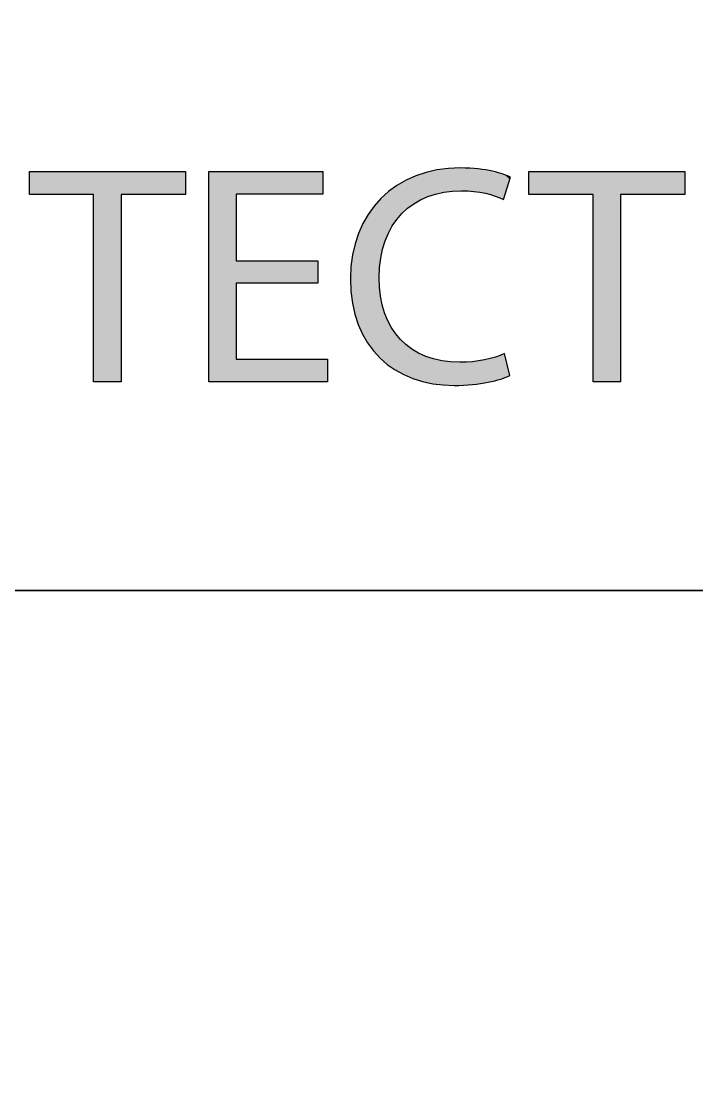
# Model space of a CAD drawing. Extents: x 0 to 360, y -268 to 0.
# Drawn here: x 177.53 to 184, y -200.81 to -190.54 of the extents above; entities that cross this region are included whole.
import ezdxf

# ---------------------------------------------------------------- set-up
doc = ezdxf.new("R2010")
doc.units = 0
doc.layers.add('LAYER_1', color=7, linetype='CONTINUOUS')

# ---------------------------------------------------------------- blocks, each defined once
blk = doc.blocks.new('*U294')
at = {"layer": 'LAYER_1', "color": 250}
for points in [[(177.604, -192.201), (177.604, -191.979), (178.218, -192.201)], [(178.218, -192.201), (177.604, -191.979), (178.218, -191.979)], [(178.482, -192.201), (178.482, -191.979), (179.1, -192.201)], [(179.1, -192.201), (178.482, -191.979), (179.1, -191.979)]]:
    blk.add_solid(points, dxfattribs=at)
at = {"layer": 'LAYER_1', "color": 250, "extrusion": (0, 0, -1)}
for points in [[(-178.218, -194), (-178.218, -191.979), (-178.482, -194)], [(-178.482, -194), (-178.218, -191.979), (-178.482, -191.979)]]:
    blk.add_solid(points, dxfattribs=at)
blk = doc.blocks.new('*U295')
at = {"layer": 'LAYER_1', "color": 250, "extrusion": (0, 0, -1)}
for points in [[(-179.322, -194), (-179.322, -191.979), (-179.586, -194)], [(-179.586, -194), (-179.322, -191.979), (-179.586, -191.979)], [(-180.369, -192.198), (-180.369, -191.979), (-180.417, -192.198)], [(-180.417, -192.198), (-180.369, -191.979), (-180.417, -191.979)], [(-180.369, -194), (-180.369, -193.781), (-180.417, -194)], [(-180.417, -194), (-180.369, -193.781), (-180.417, -193.781)], [(-180.417, -194), (-180.417, -193.781), (-180.462, -194)], [(-180.462, -194), (-180.417, -193.781), (-180.462, -193.781)]]:
    blk.add_solid(points, dxfattribs=at)
at = {"layer": 'LAYER_1', "color": 250}
for points in [[(179.586, -192.198), (179.586, -191.979), (180.369, -192.198)], [(180.369, -192.198), (179.586, -191.979), (180.369, -191.979)], [(179.586, -193.053), (179.586, -192.837), (180.369, -193.053)], [(180.369, -193.053), (179.586, -192.837), (180.369, -192.837)], [(179.586, -194), (179.586, -193.781), (180.369, -194)], [(180.369, -194), (179.586, -193.781), (180.369, -193.781)]]:
    blk.add_solid(points, dxfattribs=at)
blk = doc.blocks.new('*U296')
at = {"layer": 'LAYER_1', "color": 250}
for points in [[(181.271, -192.303), (181.214, -192.065), (181.271, -192.039)], [(181.28, -192.295), (181.271, -192.039), (181.28, -192.035)], [(181.288, -192.289), (181.28, -192.035), (181.288, -192.032)], [(181.307, -192.279), (181.288, -192.032), (181.307, -192.023)], [(181.373, -192.246), (181.307, -192.023), (181.373, -192.001)], [(181.403, -192.23), (181.373, -192.001), (181.403, -191.991)], [(181.406, -192.229), (181.403, -191.991), (181.406, -191.99)], [(181.422, -192.221), (181.406, -191.99), (181.422, -191.986)], [(181.47, -192.208), (181.422, -191.986), (181.47, -191.975)], [(181.511, -192.197), (181.47, -191.975), (181.511, -191.966)], [(181.557, -192.184), (181.511, -191.966), (181.557, -191.96)], [(181.571, -192.18), (181.557, -191.96), (181.571, -191.958)], [(181.575, -192.179), (181.571, -191.958), (181.575, -191.957)], [(181.621, -192.175), (181.575, -191.957), (181.621, -191.951)], [(181.676, -192.171), (181.621, -191.951), (181.676, -191.949)], [(181.731, -192.166), (181.676, -191.949), (181.731, -191.947)], [(181.736, -192.166), (181.731, -191.947), (181.736, -191.946)], [(181.745, -192.165), (181.745, -191.947), (181.85, -192.171)], [(181.85, -192.171), (181.85, -191.952), (181.851, -192.171)], [(181.851, -192.171), (181.851, -191.953), (181.866, -192.172)], [(181.866, -192.172), (181.866, -191.953), (181.906, -192.178)], [(181.906, -192.178), (181.906, -191.955), (181.966, -192.188)], [(181.966, -192.188), (181.966, -191.965), (181.975, -192.189)], [(181.975, -192.189), (181.975, -191.967), (182, -192.196)], [(182, -192.196), (182, -191.971), (182.043, -192.208)], [(182.043, -192.208), (182.043, -191.978), (182.07, -192.216)], [(182.07, -192.216), (182.07, -191.985), (182.071, -192.216)], [(182.071, -192.216), (182.071, -191.986), (182.122, -192.237)], [(182.122, -192.237), (182.122, -192), (182.147, -192.248)], [(182.147, -192.248), (182.147, -192.007), (182.15, -192.249)], [(182.21, -192.056), (182.159, -192.012), (182.21, -192.034)], [(181.081, -192.502), (181.073, -192.154), (181.081, -192.148)], [(181.111, -192.464), (181.081, -192.148), (181.111, -192.126)], [(181.127, -192.443), (181.111, -192.126), (181.127, -192.115)], [(181.16, -192.4), (181.127, -192.115), (181.16, -192.095)], [(181.173, -192.383), (181.16, -192.095), (181.173, -192.088)], [(181.193, -192.367), (181.173, -192.088), (181.193, -192.077)], [(181.214, -192.35), (181.193, -192.077), (181.214, -192.065)], [(180.965, -192.892), (180.957, -192.258), (180.965, -192.248)], [(180.97, -192.827), (180.965, -192.248), (180.97, -192.243)], [(180.971, -192.811), (180.97, -192.243), (180.971, -192.241)], [(180.974, -192.801), (180.971, -192.241), (180.974, -192.239)], [(181.009, -192.662), (180.974, -192.239), (181.009, -192.207)], [(181.013, -192.645), (181.009, -192.207), (181.013, -192.203)], [(181.035, -192.6), (181.013, -192.203), (181.035, -192.184)], [(181.047, -192.574), (181.035, -192.184), (181.047, -192.173)], [(181.073, -192.52), (181.047, -192.173), (181.073, -192.154)], [(180.902, -193.701), (180.85, -192.393), (180.902, -192.321)], [(180.908, -193.708), (180.902, -192.321), (180.908, -192.312)], [(180.902, -193.701), (180.902, -192.321), (180.908, -193.708)], [(180.957, -193.761), (180.908, -192.312), (180.957, -192.258)], [(180.908, -193.708), (180.908, -192.312), (180.957, -193.761)], [(180.846, -193.625), (180.8, -192.48), (180.846, -192.4)], [(180.85, -193.63), (180.846, -192.4), (180.85, -192.393)], [(180.846, -193.625), (180.846, -192.4), (180.85, -193.63)], [(180.85, -193.63), (180.85, -192.393), (180.902, -193.701)], [(180.797, -193.541), (180.758, -192.574), (180.797, -192.486)], [(180.8, -193.545), (180.797, -192.486), (180.8, -192.48)], [(180.797, -193.541), (180.797, -192.486), (180.8, -193.545)], [(180.8, -193.545), (180.8, -192.48), (180.846, -193.625)], [(180.756, -193.449), (180.725, -192.674), (180.756, -192.578)], [(180.758, -193.452), (180.756, -192.578), (180.758, -192.574)], [(180.756, -193.449), (180.756, -192.578), (180.758, -193.452)], [(180.758, -193.452), (180.758, -192.574), (180.797, -193.541)], [(180.724, -193.35), (180.701, -192.78), (180.724, -192.677)], [(180.725, -193.352), (180.724, -192.677), (180.725, -192.674)], [(180.724, -193.35), (180.724, -192.677), (180.725, -193.352)], [(180.725, -193.352), (180.725, -192.674), (180.756, -193.449)], [(180.701, -193.243), (180.686, -192.891), (180.701, -192.782)], [(180.701, -193.244), (180.701, -192.782), (180.701, -192.78)], [(180.701, -193.244), (180.701, -192.78), (180.724, -193.35)], [(180.701, -193.243), (180.701, -192.782), (180.701, -193.244)], [(180.686, -193.129), (180.681, -193.008), (180.686, -192.892)], [(180.686, -193.129), (180.686, -192.892), (180.686, -192.891)], [(180.686, -193.129), (180.686, -192.891), (180.701, -193.243)], [(180.686, -193.129), (180.686, -192.892), (180.686, -193.129)], [(180.957, -193.761), (180.957, -192.999), (180.965, -193.77)], [(180.965, -193.77), (180.965, -193.109), (180.97, -193.774)], [(180.97, -193.774), (180.97, -193.177), (180.971, -193.776)], [(180.971, -193.776), (180.971, -193.182), (180.974, -193.778)], [(180.974, -193.778), (180.974, -193.192), (181.009, -193.808)], [(181.009, -193.808), (181.009, -193.336), (181.013, -193.812)], [(181.013, -193.812), (181.013, -193.345), (181.035, -193.831)], [(181.035, -193.831), (181.035, -193.392), (181.047, -193.84)], [(181.047, -193.84), (181.047, -193.419), (181.073, -193.857)], [(181.073, -193.857), (181.073, -193.475), (181.081, -193.864)], [(181.081, -193.864), (181.081, -193.486), (181.111, -193.884)], [(181.111, -193.884), (181.111, -193.526), (181.127, -193.893)], [(181.127, -193.893), (181.127, -193.547), (181.16, -193.911)], [(181.16, -193.911), (181.16, -193.592), (181.173, -193.919)], [(181.173, -193.919), (181.173, -193.603), (181.193, -193.929)], [(181.193, -193.929), (181.193, -193.619), (181.214, -193.938)], [(181.214, -193.938), (181.214, -193.637), (181.271, -193.962)], [(181.271, -193.962), (181.271, -193.685), (181.28, -193.967)], [(181.28, -193.967), (181.28, -193.69), (181.288, -193.969)], [(181.288, -193.969), (181.288, -193.694), (181.307, -193.975)], [(181.307, -193.975), (181.307, -193.704), (181.373, -193.996)], [(181.373, -193.996), (181.373, -193.738), (181.403, -194.002)], [(181.403, -194.002), (181.403, -193.754), (181.406, -194.003)], [(181.406, -194.003), (181.406, -193.755), (181.422, -194.006)], [(181.422, -194.006), (181.422, -193.76), (181.47, -194.016)], [(181.47, -194.016), (181.47, -193.773), (181.511, -194.021)], [(181.511, -194.021), (181.511, -193.784), (181.557, -194.027)], [(181.966, -194.008), (181.906, -193.797), (181.966, -193.788)], [(181.975, -194.007), (181.966, -193.788), (181.975, -193.786)], [(182, -194.003), (181.975, -193.786), (182, -193.78)], [(182.043, -193.992), (182, -193.78), (182.043, -193.769)], [(182.07, -193.986), (182.043, -193.769), (182.07, -193.762)], [(182.071, -193.985), (182.07, -193.762), (182.071, -193.762)], [(182.122, -193.973), (182.071, -193.762), (182.122, -193.742)], [(182.147, -193.963), (182.122, -193.742), (182.147, -193.732)], [(182.15, -193.961), (182.147, -193.732), (182.15, -193.731)], [(182.159, -193.958), (182.15, -193.731), (182.159, -193.727)], [(181.557, -194.027), (181.557, -193.797), (181.571, -194.029)], [(181.571, -194.029), (181.571, -193.798), (181.575, -194.029)], [(181.575, -194.029), (181.575, -193.798), (181.621, -194.031)], [(181.621, -194.031), (181.621, -193.802), (181.676, -194.033)], [(181.736, -194.03), (181.731, -193.811), (181.736, -193.811)], [(181.745, -194.03), (181.736, -193.811), (181.745, -193.811)], [(181.85, -194.025), (181.745, -193.811), (181.85, -193.805)], [(181.851, -194.025), (181.85, -193.805), (181.851, -193.805)], [(181.866, -194.023), (181.851, -193.805), (181.866, -193.803)], [(181.906, -194.017), (181.866, -193.803), (181.906, -193.797)]]:
    blk.add_solid(points, dxfattribs=at)
at = {"layer": 'LAYER_1', "color": 250, "extrusion": (0, 0, -1)}
for points in [[(-181.271, -192.303), (-181.271, -192.039), (-181.28, -192.295)], [(-181.28, -192.295), (-181.28, -192.035), (-181.288, -192.289)], [(-181.288, -192.289), (-181.288, -192.032), (-181.307, -192.279)], [(-181.307, -192.279), (-181.307, -192.023), (-181.373, -192.246)], [(-181.373, -192.246), (-181.373, -192.001), (-181.403, -192.23)], [(-181.403, -192.23), (-181.403, -191.991), (-181.406, -192.229)], [(-181.406, -192.229), (-181.406, -191.99), (-181.422, -192.221)], [(-181.422, -192.221), (-181.422, -191.986), (-181.47, -192.208)], [(-181.47, -192.208), (-181.47, -191.975), (-181.511, -192.197)], [(-181.511, -192.197), (-181.511, -191.966), (-181.557, -192.184)], [(-181.557, -192.184), (-181.557, -191.96), (-181.571, -192.18)], [(-181.571, -192.18), (-181.571, -191.958), (-181.575, -192.179)], [(-181.575, -192.179), (-181.575, -191.957), (-181.621, -192.175)], [(-181.621, -192.175), (-181.621, -191.951), (-181.676, -192.171)], [(-181.676, -192.171), (-181.676, -191.949), (-181.731, -192.166)], [(-181.731, -192.166), (-181.731, -191.947), (-181.736, -192.166)], [(-181.736, -192.166), (-181.736, -191.946), (-181.745, -192.165)], [(-181.745, -192.165), (-181.736, -191.946), (-181.745, -191.947)], [(-181.85, -192.171), (-181.745, -191.947), (-181.85, -191.952)], [(-181.851, -192.171), (-181.85, -191.952), (-181.851, -191.953)], [(-181.866, -192.172), (-181.851, -191.953), (-181.866, -191.953)], [(-181.906, -192.178), (-181.866, -191.953), (-181.906, -191.955)], [(-181.966, -192.188), (-181.906, -191.955), (-181.966, -191.965)], [(-181.975, -192.189), (-181.966, -191.965), (-181.975, -191.967)], [(-182, -192.196), (-181.975, -191.967), (-182, -191.971)], [(-182.043, -192.208), (-182, -191.971), (-182.043, -191.978)], [(-182.07, -192.216), (-182.043, -191.978), (-182.07, -191.985)], [(-182.071, -192.216), (-182.07, -191.985), (-182.071, -191.986)], [(-182.122, -192.237), (-182.071, -191.986), (-182.122, -192)], [(-182.147, -192.248), (-182.122, -192), (-182.147, -192.007)], [(-182.15, -192.249), (-182.147, -192.007), (-182.15, -192.009)], [(-182.15, -192.249), (-182.15, -192.009), (-182.159, -192.22)], [(-182.159, -192.22), (-182.15, -192.009), (-182.159, -192.012)], [(-182.159, -192.22), (-182.159, -192.012), (-182.21, -192.056)], [(-182.21, -192.056), (-182.21, -192.034), (-182.216, -192.036)], [(-181.081, -192.502), (-181.081, -192.148), (-181.111, -192.464)], [(-181.111, -192.464), (-181.111, -192.126), (-181.127, -192.443)], [(-181.127, -192.443), (-181.127, -192.115), (-181.16, -192.4)], [(-181.16, -192.4), (-181.16, -192.095), (-181.173, -192.383)], [(-181.173, -192.383), (-181.173, -192.088), (-181.193, -192.367)], [(-181.193, -192.367), (-181.193, -192.077), (-181.214, -192.35)], [(-181.214, -192.35), (-181.214, -192.065), (-181.271, -192.303)], [(-180.965, -192.892), (-180.965, -192.248), (-180.97, -192.827)], [(-180.97, -192.827), (-180.97, -192.243), (-180.971, -192.811)], [(-180.971, -192.811), (-180.971, -192.241), (-180.974, -192.801)], [(-180.974, -192.801), (-180.974, -192.239), (-181.009, -192.662)], [(-181.009, -192.662), (-181.009, -192.207), (-181.013, -192.645)], [(-181.013, -192.645), (-181.013, -192.203), (-181.035, -192.6)], [(-181.035, -192.6), (-181.035, -192.184), (-181.047, -192.574)], [(-181.047, -192.574), (-181.047, -192.173), (-181.073, -192.52)], [(-181.073, -192.52), (-181.073, -192.154), (-181.081, -192.502)], [(-180.957, -192.999), (-180.957, -192.258), (-180.965, -192.892)], [(-180.965, -193.77), (-180.957, -192.999), (-180.965, -193.109)], [(-180.97, -193.774), (-180.965, -193.109), (-180.97, -193.177)], [(-180.971, -193.776), (-180.97, -193.177), (-180.971, -193.182)], [(-180.974, -193.778), (-180.971, -193.182), (-180.974, -193.192)], [(-181.009, -193.808), (-180.974, -193.192), (-181.009, -193.336)], [(-181.013, -193.812), (-181.009, -193.336), (-181.013, -193.345)], [(-181.035, -193.831), (-181.013, -193.345), (-181.035, -193.392)], [(-181.047, -193.84), (-181.035, -193.392), (-181.047, -193.419)], [(-181.073, -193.857), (-181.047, -193.419), (-181.073, -193.475)], [(-181.081, -193.864), (-181.073, -193.475), (-181.081, -193.486)], [(-181.111, -193.884), (-181.081, -193.486), (-181.111, -193.526)], [(-181.127, -193.893), (-181.111, -193.526), (-181.127, -193.547)], [(-181.16, -193.911), (-181.127, -193.547), (-181.16, -193.592)], [(-181.173, -193.919), (-181.16, -193.592), (-181.173, -193.603)], [(-181.193, -193.929), (-181.173, -193.603), (-181.193, -193.619)], [(-181.214, -193.938), (-181.193, -193.619), (-181.214, -193.637)], [(-181.271, -193.962), (-181.214, -193.637), (-181.271, -193.685)], [(-181.28, -193.967), (-181.271, -193.685), (-181.28, -193.69)], [(-181.288, -193.969), (-181.28, -193.69), (-181.288, -193.694)], [(-181.307, -193.975), (-181.288, -193.694), (-181.307, -193.704)], [(-181.373, -193.996), (-181.307, -193.704), (-181.373, -193.738)], [(-181.403, -194.002), (-181.373, -193.738), (-181.403, -193.754)], [(-181.406, -194.003), (-181.403, -193.754), (-181.406, -193.755)], [(-181.422, -194.006), (-181.406, -193.755), (-181.422, -193.76)], [(-181.47, -194.016), (-181.422, -193.76), (-181.47, -193.773)], [(-181.511, -194.021), (-181.47, -193.773), (-181.511, -193.784)], [(-181.557, -194.027), (-181.511, -193.784), (-181.557, -193.797)], [(-181.966, -194.008), (-181.966, -193.788), (-181.975, -194.007)], [(-181.975, -194.007), (-181.975, -193.786), (-182, -194.003)], [(-182, -194.003), (-182, -193.78), (-182.043, -193.992)], [(-182.043, -193.992), (-182.043, -193.769), (-182.07, -193.986)], [(-182.07, -193.986), (-182.07, -193.762), (-182.071, -193.985)], [(-182.071, -193.985), (-182.071, -193.762), (-182.122, -193.973)], [(-182.122, -193.973), (-182.122, -193.742), (-182.147, -193.963)], [(-182.147, -193.963), (-182.147, -193.732), (-182.15, -193.961)], [(-182.15, -193.961), (-182.15, -193.731), (-182.159, -193.958)], [(-182.159, -193.958), (-182.159, -193.727), (-182.21, -193.937)], [(-181.571, -194.029), (-181.557, -193.797), (-181.571, -193.798)], [(-181.575, -194.029), (-181.571, -193.798), (-181.575, -193.798)], [(-181.621, -194.031), (-181.575, -193.798), (-181.621, -193.802)], [(-181.676, -194.033), (-181.621, -193.802), (-181.676, -193.807)], [(-181.676, -194.033), (-181.676, -193.807), (-181.731, -194.031)], [(-181.731, -194.031), (-181.676, -193.807), (-181.731, -193.811)], [(-181.731, -194.031), (-181.731, -193.811), (-181.736, -194.03)], [(-181.736, -194.03), (-181.736, -193.811), (-181.745, -194.03)], [(-181.745, -194.03), (-181.745, -193.811), (-181.85, -194.025)], [(-181.85, -194.025), (-181.85, -193.805), (-181.851, -194.025)], [(-181.851, -194.025), (-181.851, -193.805), (-181.866, -194.023)], [(-181.866, -194.023), (-181.866, -193.803), (-181.906, -194.017)], [(-181.906, -194.017), (-181.906, -193.797), (-181.966, -194.008)]]:
    blk.add_solid(points, dxfattribs=at)
blk = doc.blocks.new('*U297')
at = {"layer": 'LAYER_1', "color": 250}
for points in [[(182.393, -192.201), (182.393, -191.979), (183.008, -192.201)], [(183.008, -192.201), (182.393, -191.979), (183.008, -191.979)], [(183.272, -192.201), (183.272, -191.979), (183.889, -192.201)], [(183.889, -192.201), (183.272, -191.979), (183.889, -191.979)]]:
    blk.add_solid(points, dxfattribs=at)
at = {"layer": 'LAYER_1', "color": 250, "extrusion": (0, 0, -1)}
for points in [[(-183.008, -194), (-183.008, -191.979), (-183.272, -194)], [(-183.272, -194), (-183.008, -191.979), (-183.272, -191.979)]]:
    blk.add_solid(points, dxfattribs=at)
blk = doc.blocks.new('BLOCK_35')
at = {"layer": 'LAYER_1'}
for points in [[(178.218, -192.201), (177.604, -192.201), (177.604, -191.979), (179.1, -191.979), (179.1, -192.201), (178.482, -192.201), (178.482, -194), (178.218, -194), (178.218, -192.201)], [(180.369, -193.053), (179.586, -193.053), (179.586, -193.781), (180.462, -193.781), (180.462, -194), (179.322, -194), (179.322, -191.979), (180.417, -191.979), (180.417, -192.198), (179.586, -192.198), (179.586, -192.837), (180.369, -192.837), (180.369, -193.053)], [(183.008, -192.201), (182.393, -192.201), (182.393, -191.979), (183.889, -191.979), (183.889, -192.201), (183.272, -192.201), (183.272, -194), (183.008, -194), (183.008, -192.201)]]:
    blk.add_lwpolyline(points, dxfattribs=at)
blk.add_open_spline([(182.21, -193.937), (182.117, -193.985), (181.922, -194.033), (181.676, -194.033), (181.106, -194.033), (180.681, -193.673), (180.681, -193.008), (180.681, -192.372), (181.11, -191.946), (181.736, -191.946), (181.985, -191.946), (182.147, -192.001), (182.216, -192.036), (182.216, -192.036), (182.15, -192.249), (182.15, -192.249), (182.054, -192.201), (181.913, -192.165), (181.745, -192.165), (181.272, -192.165), (180.957, -192.468), (180.957, -192.999), (180.957, -193.496), (181.241, -193.811), (181.731, -193.811), (181.892, -193.811), (182.054, -193.778), (182.159, -193.727), (182.159, -193.727), (182.21, -193.937), (182.21, -193.937)], degree=3, knots=[0, 0, 0, 0, 1, 1, 1, 2, 2, 2, 3, 3, 3, 4, 4, 4, 5, 5, 5, 6, 6, 6, 7, 7, 7, 8, 8, 8, 9, 9, 9, 10, 10, 10, 10], dxfattribs=at)
at = {"layer": 'LAYER_1', "color": 250}
for name in ['*U294', '*U295', '*U296', '*U297']:
    blk.add_blockref(name, (0, 0), dxfattribs=at)
blk = doc.blocks.new('BLOCK_20')
at = {"layer": 'LAYER_1', "color": 250}
for points in [[(219, -196), (163.048, -196), (163.048, -140), (219, -140), (219, -196)], [(115.02, -196), (194.947, -196), (194.947, -252), (115.02, -252), (115.02, -196)]]:
    blk.add_lwpolyline(points, dxfattribs=at)
at = {"layer": 'LAYER_1'}
blk.add_blockref('BLOCK_35', (0, 0), dxfattribs=at)
blk = doc.blocks.new('BLOCK_17')
at = {"layer": 'LAYER_1'}
blk.add_blockref('BLOCK_20', (0, 0), dxfattribs=at)

msp = doc.modelspace()

# ---------------------------------------------------------------- block references
at = {"layer": 'LAYER_1'}
msp.add_blockref('BLOCK_17', (0, 0), dxfattribs=at)

doc.saveas('drawing.dxf')
